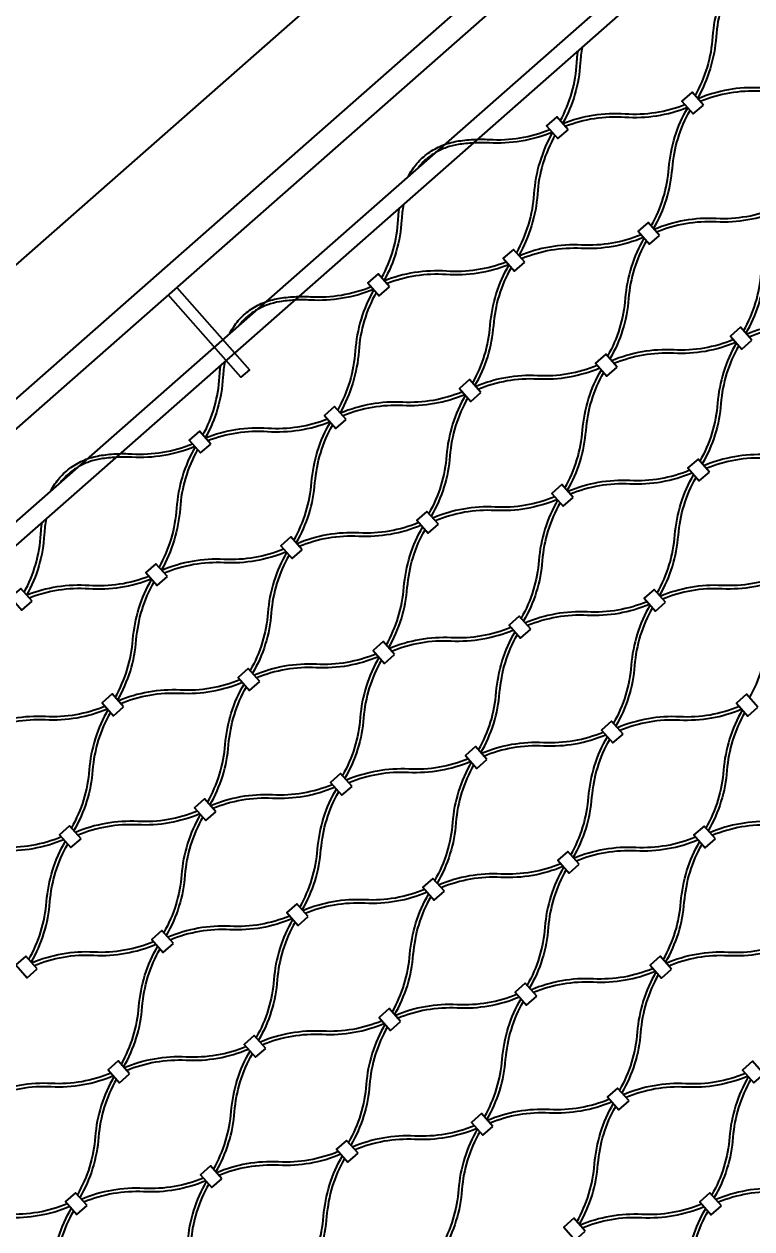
# Model space of a CAD drawing. Header units: millimetres. Extents: x 832728086 to 834530684, y 817551485 to 818349469.
# Drawn here: x 834422159 to 834422483, y 817820608 to 817821145 of the extents above; entities that cross this region are included whole.
import ezdxf

# ---------------------------------------------------------------- set-up
doc = ezdxf.new("R2010")
doc.units = ezdxf.units.MM
doc.header["$LTSCALE"] = 100
doc.layers.add('056-Railing-l', color=6, linetype='Continuous', lineweight=25)
doc.layers.add('DLN0401_', color=7, linetype='Continuous')
doc.layers.add('mesh- l', color=8, linetype='Continuous')
doc.styles.get("Standard").update_dxf_attribs({"font": 'swiss.ttf'})

msp = doc.modelspace()

# ---------------------------------------------------------------- linework, layer by layer
at = {"layer": '056-Railing-l', "elevation": 0.0052}
msp.add_lwpolyline([(834422474.0604, 817821244.6353), (834421479.4046, 817820369.2637, -0.41421356), (834421472.3479, 817820369.7138), (834421442.7229, 817820403.3757, -0.41421356), (834421443.173, 817820410.4324), (834422437.8288, 817821285.804)], format="xyb", dxfattribs=at)
msp.add_lwpolyline([(834422471.2072, 817821255.4454), (834421469.0446, 817820373.4672)], dxfattribs=at)
at = {"layer": '056-Railing-l'}
for points in [[(834421498.0529, 817820344.2848), (834422496.4648, 817821222.962)], [(834421503.3382, 817820338.2793), (834422501.7501, 817821216.9565)], [(834422227.3197, 817821027.3898), (834422259.678, 817820990.6221), (834422255.9246, 817820987.3188), (834422223.5663, 817821024.0865)]]:
    msp.add_lwpolyline(points, dxfattribs=at)
at = {"layer": 'mesh- l'}
for points in [[(834422474.2748, 817821166.4392, 0.05606721), (834422468.5943, 817821153.2208, 0.05608013), (834422465.9928, 817821139.0706, -0.05502564), (834422463.5292, 817821125.5106, -0.05501314), (834422458.1677, 817821112.8143)], [(834422475.3474, 817821165.2205, 0.05501314), (834422469.9859, 817821152.5241, 0.05502564), (834422467.5223, 817821138.9642, -0.05608013), (834422464.9208, 817821124.814, -0.05606721), (834422459.2403, 817821111.5955)], [(834422398.1321, 817821101.5907, 0.05599537), (834422403.2815, 817821114.1422, 0.05505305), (834422405.5431, 817821127.522, -0.01031828), (834422405.7478, 817821130.1376, -0.01035536), (834422406.0604, 817821132.7425)], [(834422407.8435, 817821134.3118, 0.01408953), (834422407.3522, 817821130.8679, 0.01402125), (834422407.0551, 817821127.4019, -0.05610981), (834422404.6649, 817821113.4404, -0.05708383), (834422399.2063, 817821100.3733)], [(834422513.7101, 817821120.8443, -0.05541212), (834422500.6788, 817821117.0856, -0.05509445), (834422487.1397, 817821116.272, 0.0561917), (834422473.0082, 817821115.3917, 0.05650781), (834422459.4309, 817821111.3789)], [(834422514.777, 817821119.6321, -0.05643381), (834422501.2127, 817821115.6315, -0.05608633), (834422487.0968, 817821114.7552, 0.05520174), (834422473.542, 817821113.9377, 0.05548959), (834422460.4975, 817821110.167)], [(834422399.2063, 817821100.3733, -0.05708602), (834422412.8559, 817821104.1449, -0.05611313), (834422427.0068, 817821104.76, 0.0550563), (834422440.5644, 817821105.3206, 0.05599755), (834422453.6636, 817821108.8503)], [(834422400.2789, 817821099.1545, -0.05599755), (834422413.378, 817821102.6842, -0.0550563), (834422426.9357, 817821103.2448, 0.05611313), (834422441.0866, 817821103.8599, 0.05708602), (834422454.7362, 817821107.6316)], [(834422438.6416, 817821054.7783, 0.05541212), (834422444.0255, 817821067.2265, 0.05509445), (834422446.5528, 817821080.5524, -0.0561917), (834422449.2214, 817821094.4576, -0.05650781), (834422454.9268, 817821107.415)], [(834422439.7084, 817821053.5661, 0.05643381), (834422445.4, 817821066.5121, 0.05608633), (834422448.0627, 817821080.4023, -0.05520174), (834422450.5958, 817821093.7433, -0.05548959), (834422455.9934, 817821106.203)], [(834422330.5353, 817821076.9316, -0.05860139), (834422334.3423, 817821082.5795, -0.05917135), (834422339.3604, 817821087.1838, -0.02930836), (834422342.2568, 817821089.0224, -0.02849228), (834422345.3462, 817821090.5149, -0.02885387), (834422348.6911, 817821091.6808, -0.02749601), (834422352.1464, 817821092.4633, -0.0280161), (834422359.306, 817821093.2665, -0.02801983), (834422366.5106, 817821093.2642, 0.05502888), (834422380.2724, 817821094.0025, 0.05501523), (834422393.5419, 817821097.7245)], [(834422394.6161, 817821096.507, -0.05606931), (834422380.7884, 817821092.5342, -0.05608344), (834422366.4238, 817821091.7333, 0.02749376), (834422359.5228, 817821091.7428, 0.02749016), (834422352.6624, 817821090.9951, 0.04356081), (834422347.4676, 817821089.6653, 0.04700524), (834422342.6001, 817821087.4235, 0.04659424), (834422338.3783, 817821084.4181, 0.04734182), (834422334.7922, 817821080.678)], [(834422394.7021, 817821096.4093, 0.05606721), (834422389.0216, 817821083.1909, 0.05608013), (834422386.4201, 817821069.0407, -0.05502564), (834422383.9565, 817821055.4807, -0.05501314), (834422378.595, 817821042.7844)], [(834422395.7748, 817821095.1905, 0.05501314), (834422390.4132, 817821082.4942, 0.05502564), (834422387.9497, 817821068.9342, -0.05608013), (834422385.3482, 817821054.7841, -0.05606721), (834422379.6676, 817821041.5656)], [(834422318.5594, 817821031.5608, 0.05599537), (834422323.7088, 817821044.1123, 0.05505305), (834422325.9704, 817821057.4921, -0.01031828), (834422326.1751, 817821060.1077, -0.01035536), (834422326.4877, 817821062.7126)], [(834422328.2709, 817821064.2818, 0.01408953), (834422327.7795, 817821060.838, 0.01402125), (834422327.4825, 817821057.372, -0.05610981), (834422325.0922, 817821043.4105, -0.05708383), (834422319.6336, 817821030.3434)], [(834422439.9392, 817821053.3039, -0.05643381), (834422453.5035, 817821057.3045, -0.05608633), (834422467.6193, 817821058.1808, 0.05520174), (834422481.1741, 817821058.9982, 0.05548959), (834422494.2187, 817821062.7689)], [(834422441.006, 817821052.0917, -0.05541212), (834422454.0373, 817821055.8503, -0.05509445), (834422467.5764, 817821056.6639, 0.0561917), (834422481.7079, 817821057.5442, 0.05650781), (834422495.2852, 817821061.557)], [(834422479.7621, 817821008.0544, 0.05541212), (834422485.146, 817821020.5026, 0.05509445), (834422487.6733, 817821033.8285, -0.0561917), (834422490.3419, 817821047.7337, -0.05650781), (834422496.0473, 817821060.6911)], [(834422480.8289, 817821006.8422, 0.05643381), (834422486.5205, 817821019.7883, 0.05608633), (834422489.1833, 817821033.6784, -0.05520174), (834422491.7164, 817821047.0195, -0.05548959), (834422497.1139, 817821059.4792)], [(834422434.1374, 817821050.8144, -0.05541212), (834422421.1061, 817821047.0557, -0.05509445), (834422407.567, 817821046.2421, 0.0561917), (834422393.4355, 817821045.3618, 0.05650781), (834422379.8582, 817821041.349)], [(834422435.2043, 817821049.6021, -0.05643381), (834422421.64, 817821045.6016, -0.05608633), (834422407.5241, 817821044.7253, 0.05520174), (834422393.9693, 817821043.9078, 0.05548959), (834422380.9248, 817821040.1371)], [(834422435.4351, 817821049.3399, 0.05643381), (834422429.7435, 817821036.3939, 0.05608633), (834422427.0807, 817821022.5038, -0.05520174), (834422424.5476, 817821009.1627, -0.05548959), (834422419.1501, 817820996.703)], [(834422436.5019, 817821048.1277, 0.05541212), (834422431.118, 817821035.6796, 0.05509445), (834422428.5907, 817821022.3536, -0.0561917), (834422425.9221, 817821008.4485, -0.05650781), (834422420.2167, 817820995.491)], [(834422319.6336, 817821030.3434, -0.05708602), (834422333.2832, 817821034.115, -0.05611313), (834422347.4341, 817821034.7301, 0.0550563), (834422360.9917, 817821035.2907, 0.05599755), (834422374.0909, 817821038.8204)], [(834422320.7062, 817821029.1246, -0.05599755), (834422333.8054, 817821032.6543, -0.0550563), (834422347.363, 817821033.2149, 0.05611313), (834422361.5139, 817821033.83, 0.05708602), (834422375.1635, 817821037.6016)], [(834422359.0689, 817820984.7484, 0.05541212), (834422364.4528, 817820997.1965, 0.05509445), (834422366.9801, 817821010.5225, -0.0561917), (834422369.6487, 817821024.4277, -0.05650781), (834422375.3541, 817821037.3851)], [(834422360.1357, 817820983.5362, 0.05643381), (834422365.8273, 817820996.4822, 0.05608633), (834422368.4901, 817821010.3723, -0.05520174), (834422371.0232, 817821023.7134, -0.05548959), (834422376.4207, 817821036.1731)], [(834422250.9626, 817821006.9017, -0.05860139), (834422254.7696, 817821012.5496, -0.05917135), (834422259.7877, 817821017.1539, -0.02930836), (834422262.6841, 817821018.9925, -0.02849228), (834422265.7735, 817821020.485, -0.02885387), (834422269.1184, 817821021.6509, -0.02749601), (834422272.5737, 817821022.4334, -0.0280161), (834422279.7333, 817821023.2366, -0.02801983), (834422286.9379, 817821023.2343, 0.05502888), (834422300.6997, 817821023.9726, 0.05501523), (834422313.9693, 817821027.6945)], [(834422315.0434, 817821026.4771, -0.05606931), (834422301.2158, 817821022.5043, -0.05608344), (834422286.8511, 817821021.7034, 0.02749376), (834422279.9501, 817821021.7129, 0.02749016), (834422273.0897, 817821020.9652, 0.04356081), (834422267.8949, 817821019.6354, 0.04700524), (834422263.0274, 817821017.3936, 0.04659424), (834422258.8056, 817821014.3881, 0.04734182), (834422255.2195, 817821010.6481)], [(834422315.1295, 817821026.3794, 0.05606721), (834422309.4489, 817821013.1609, 0.05608013), (834422306.8474, 817820999.0108, -0.05502564), (834422304.3839, 817820985.4508, -0.05501314), (834422299.0223, 817820972.7545)], [(834422316.2021, 817821025.1606, 0.05501314), (834422310.8405, 817821012.4643, 0.05502564), (834422308.377, 817820998.9043, -0.05608013), (834422305.7755, 817820984.7542, -0.05606721), (834422300.0949, 817820971.5357)], [(834422481.0597, 817821006.58, -0.05643381), (834422494.624, 817821010.5806, -0.05608633), (834422508.7399, 817821011.4569, 0.05520174), (834422522.2947, 817821012.2744, 0.05548959), (834422535.3392, 817821016.045)], [(834422482.1265, 817821005.3678, -0.05541212), (834422495.1579, 817821009.1264, -0.05509445), (834422508.6969, 817821009.94, 0.0561917), (834422522.8285, 817821010.8203, 0.05650781), (834422536.4058, 817821014.8331)], [(834422475.258, 817821004.0905, -0.05541212), (834422462.2266, 817821000.3318, -0.05509445), (834422448.6876, 817820999.5182, 0.0561917), (834422434.5561, 817820998.6379, 0.05650781), (834422420.9787, 817820994.6251)], [(834422476.3248, 817821002.8783, -0.05643381), (834422462.7605, 817820998.8777, -0.05608633), (834422448.6447, 817820998.0014, 0.05520174), (834422435.0899, 817820997.1839, 0.05548959), (834422422.0453, 817820993.4132)], [(834422476.5556, 817821002.616, 0.05643381), (834422470.864, 817820989.67, 0.05608633), (834422468.2012, 817820975.7799, -0.05520174), (834422465.6681, 817820962.4388, -0.05548959), (834422460.2706, 817820949.9791)], [(834422477.6224, 817821001.4038, 0.05541212), (834422472.2385, 817820988.9557, 0.05509445), (834422469.7112, 817820975.6297, -0.0561917), (834422467.0426, 817820961.7246, -0.05650781), (834422461.3372, 817820948.7671)], [(834422238.9868, 817820961.5309, 0.05599537), (834422244.1361, 817820974.0824, 0.05505305), (834422246.3978, 817820987.4621, -0.01031828), (834422246.6024, 817820990.0777, -0.01035536), (834422246.9151, 817820992.6826)], [(834422248.6982, 817820994.2519, 0.01408953), (834422248.2068, 817820990.8081, 0.01402125), (834422247.9098, 817820987.3421, -0.05610981), (834422245.5196, 817820973.3806, -0.05708383), (834422240.0609, 817820960.3134)], [(834422360.3665, 817820983.274, -0.05643381), (834422373.9308, 817820987.2745, -0.05608633), (834422388.0467, 817820988.1508, 0.05520174), (834422401.6015, 817820988.9683, 0.05548959), (834422414.646, 817820992.739)], [(834422361.4333, 817820982.0617, -0.05541212), (834422374.4647, 817820985.8204, -0.05509445), (834422388.0037, 817820986.634, 0.0561917), (834422402.1353, 817820987.5143, 0.05650781), (834422415.7126, 817820991.5271)], [(834422400.1894, 817820938.0245, 0.05541212), (834422405.5733, 817820950.4727, 0.05509445), (834422408.1006, 817820963.7986, -0.0561917), (834422410.7692, 817820977.7038, -0.05650781), (834422416.4746, 817820990.6612)], [(834422401.2562, 817820936.8123, 0.05643381), (834422406.9479, 817820949.7583, 0.05608633), (834422409.6106, 817820963.6485, -0.05520174), (834422412.1437, 817820976.9895, -0.05548959), (834422417.5412, 817820989.4492)], [(834422354.5648, 817820980.7844, -0.05541212), (834422341.5334, 817820977.0258, -0.05509445), (834422327.9944, 817820976.2122, 0.0561917), (834422313.8629, 817820975.3319, 0.05650781), (834422300.2855, 817820971.3191)], [(834422355.6316, 817820979.5722, -0.05643381), (834422342.0673, 817820975.5716, -0.05608633), (834422327.9515, 817820974.6953, 0.05520174), (834422314.3967, 817820973.8779, 0.05548959), (834422301.3521, 817820970.1072)], [(834422355.8624, 817820979.31, 0.05643381), (834422350.1708, 817820966.364, 0.05608633), (834422347.508, 817820952.4738, -0.05520174), (834422344.975, 817820939.1328, -0.05548959), (834422339.5774, 817820926.6731)], [(834422356.9292, 817820978.0978, 0.05541212), (834422351.5453, 817820965.6496, 0.05509445), (834422349.018, 817820952.3237, -0.0561917), (834422346.3494, 817820938.4185, -0.05650781), (834422340.644, 817820925.4611)], [(834422240.0609, 817820960.3134, -0.05708602), (834422253.7105, 817820964.0851, -0.05611313), (834422267.8614, 817820964.7002, 0.0550563), (834422281.419, 817820965.2608, 0.05599755), (834422294.5182, 817820968.7905)], [(834422241.1335, 817820959.0947, -0.05599755), (834422254.2327, 817820962.6244, -0.0550563), (834422267.7903, 817820963.185, 0.05611313), (834422281.9412, 817820963.8001, 0.05708602), (834422295.5908, 817820967.5717)], [(834422279.4962, 817820914.7185, 0.05541212), (834422284.8801, 817820927.1666, 0.05509445), (834422287.4074, 817820940.4926, -0.0561917), (834422290.076, 817820954.3977, -0.05650781), (834422295.7814, 817820967.3552)], [(834422280.5631, 817820913.5063, 0.05643381), (834422286.2547, 817820926.4523, 0.05608633), (834422288.9174, 817820940.3424, -0.05520174), (834422291.4505, 817820953.6835, -0.05548959), (834422296.848, 817820966.1432)], [(834422171.3899, 817820936.8718, -0.05860139), (834422175.197, 817820942.5197, -0.05917135), (834422180.215, 817820947.124, -0.02930836), (834422183.1114, 817820948.9626, -0.02849228), (834422186.2008, 817820950.4551, -0.02885387), (834422189.5457, 817820951.621, -0.02749601), (834422193.001, 817820952.4035, -0.0280161), (834422200.1607, 817820953.2067, -0.02801983), (834422207.3652, 817820953.2043, 0.05502888), (834422221.127, 817820953.9426, 0.05501523), (834422234.3966, 817820957.6646)], [(834422235.4707, 817820956.4472, -0.05606931), (834422221.6431, 817820952.4744, -0.05608344), (834422207.2784, 817820951.6735, 0.02749376), (834422200.3774, 817820951.683, 0.02749016), (834422193.517, 817820950.9352, 0.04356081), (834422188.3222, 817820949.6055, 0.04700524), (834422183.4547, 817820947.3637, 0.04659424), (834422179.233, 817820944.3582, 0.04734182), (834422175.6468, 817820940.6182)], [(834422235.5568, 817820956.3495, 0.05606721), (834422229.8763, 817820943.131, 0.05608013), (834422227.2747, 817820928.9809, -0.05502564), (834422224.8112, 817820915.4209, -0.05501314), (834422219.4496, 817820902.7246)], [(834422236.6294, 817820955.1307, 0.05501314), (834422231.2679, 817820942.4344, 0.05502564), (834422228.8043, 817820928.8744, -0.05608013), (834422226.2028, 817820914.7242, -0.05606721), (834422220.5223, 817820901.5058)], [(834422516.3785, 817820957.3666, -0.05541212), (834422503.3472, 817820953.6079, -0.05509445), (834422489.8081, 817820952.7943, 0.0561917), (834422475.6766, 817820951.914, 0.05650781), (834422462.0993, 817820947.9012)], [(834422517.4453, 817820956.1544, -0.05643381), (834422503.881, 817820952.1538, -0.05608633), (834422489.7652, 817820951.2775, 0.05520174), (834422476.2104, 817820950.46, 0.05548959), (834422463.1659, 817820946.6893)], [(834422401.487, 817820936.5501, -0.05643381), (834422415.0513, 817820940.5507, -0.05608633), (834422429.1672, 817820941.427, 0.05520174), (834422442.722, 817820942.2444, 0.05548959), (834422455.7665, 817820946.0151)], [(834422402.5539, 817820935.3379, -0.05541212), (834422415.5852, 817820939.0965, -0.05509445), (834422429.1243, 817820939.9101, 0.0561917), (834422443.2558, 817820940.7904, 0.05650781), (834422456.8331, 817820944.8032)], [(834422441.3099, 817820891.3006, 0.05541212), (834422446.6938, 817820903.7488, 0.05509445), (834422449.2211, 817820917.0747, -0.0561917), (834422451.8898, 817820930.9799, -0.05650781), (834422457.5951, 817820943.9373)], [(834422442.3768, 817820890.0884, 0.05643381), (834422448.0684, 817820903.0345, 0.05608633), (834422450.7311, 817820916.9246, -0.05520174), (834422453.2642, 817820930.2657, -0.05548959), (834422458.6617, 817820942.7254)], [(834422395.6853, 817820934.0606, -0.05541212), (834422382.654, 817820930.3019, -0.05509445), (834422369.1149, 817820929.4883, 0.0561917), (834422354.9834, 817820928.608, 0.05650781), (834422341.4061, 817820924.5952)], [(834422396.7521, 817820932.8483, -0.05643381), (834422383.1879, 817820928.8478, -0.05608633), (834422369.072, 817820927.9715, 0.05520174), (834422355.5172, 817820927.154, 0.05548959), (834422342.4727, 817820923.3833)], [(834422396.9829, 817820932.5861, 0.05643381), (834422391.2913, 817820919.6401, 0.05608633), (834422388.6286, 817820905.7499, -0.05520174), (834422386.0955, 817820892.4089, -0.05548959), (834422380.6979, 817820879.9492)], [(834422398.0498, 817820931.3739, 0.05541212), (834422392.6658, 817820918.9258, 0.05509445), (834422390.1386, 817820905.5998, -0.0561917), (834422387.4699, 817820891.6946, -0.05650781), (834422381.7645, 817820878.7372)], [(834422159.4141, 817820891.501, 0.05599537), (834422164.5635, 817820904.0525, 0.05505305), (834422166.8251, 817820917.4322, -0.01031828), (834422167.0298, 817820920.0478, -0.01035536), (834422167.3424, 817820922.6527)], [(834422169.1255, 817820924.222, 0.01408953), (834422168.6342, 817820920.7782, 0.01402125), (834422168.3371, 817820917.3121, -0.05610981), (834422165.9469, 817820903.3507, -0.05708383), (834422160.4882, 817820890.2835)], [(834422280.7938, 817820913.244, -0.05643381), (834422294.3581, 817820917.2446, -0.05608633), (834422308.474, 817820918.1209, 0.05520174), (834422322.0288, 817820918.9384, 0.05548959), (834422335.0733, 817820922.7091)], [(834422281.8607, 817820912.0318, -0.05541212), (834422294.892, 817820915.7905, -0.05509445), (834422308.4311, 817820916.6041, 0.0561917), (834422322.5626, 817820917.4844, 0.05650781), (834422336.1399, 817820921.4972)], [(834422320.6167, 817820867.9946, 0.05541212), (834422326.0006, 817820880.4427, 0.05509445), (834422328.5279, 817820893.7687, -0.0561917), (834422331.1966, 817820907.6738, -0.05650781), (834422336.902, 817820920.6313)], [(834422321.6836, 817820866.7824, 0.05643381), (834422327.3752, 817820879.7284, 0.05608633), (834422330.0379, 817820893.6185, -0.05520174), (834422332.571, 817820906.9596, -0.05548959), (834422337.9685, 817820919.4193)], [(834422274.9921, 817820910.7545, -0.05541212), (834422261.9608, 817820906.9959, -0.05509445), (834422248.4217, 817820906.1822, 0.0561917), (834422234.2902, 817820905.302, 0.05650781), (834422220.7129, 817820901.2892)], [(834422276.0589, 817820909.5423, -0.05643381), (834422262.4947, 817820905.5417, -0.05608633), (834422248.3788, 817820904.6654, 0.05520174), (834422234.824, 817820903.8479, 0.05548959), (834422221.7795, 817820900.0773)], [(834422276.2897, 817820909.2801, 0.05643381), (834422270.5981, 817820896.334, 0.05608633), (834422267.9354, 817820882.4439, -0.05520174), (834422265.4023, 817820869.1028, -0.05548959), (834422260.0047, 817820856.6431)], [(834422277.3566, 817820908.0679, 0.05541212), (834422271.9726, 817820895.6197, 0.05509445), (834422269.4454, 817820882.2938, -0.0561917), (834422266.7767, 817820868.3886, -0.05650781), (834422261.0713, 817820855.4312)], [(834422160.4882, 817820890.2835, -0.05708602), (834422174.1378, 817820894.0552, -0.05611313), (834422188.2887, 817820894.6702, 0.0550563), (834422201.8464, 817820895.2309, 0.05599755), (834422214.9455, 817820898.7606)], [(834422161.5609, 817820889.0647, -0.05599755), (834422174.66, 817820892.5945, -0.0550563), (834422188.2177, 817820893.1551, 0.05611313), (834422202.3685, 817820893.7701, 0.05708602), (834422216.0181, 817820897.5418)], [(834422199.9235, 817820844.6886, 0.05541212), (834422205.3075, 817820857.1367, 0.05509445), (834422207.8347, 817820870.4627, -0.0561917), (834422210.5034, 817820884.3678, -0.05650781), (834422216.2088, 817820897.3252)], [(834422200.9904, 817820843.4763, 0.05643381), (834422206.682, 817820856.4224, 0.05608633), (834422209.3447, 817820870.3125, -0.05520174), (834422211.8778, 817820883.6536, -0.05548959), (834422217.2753, 817820896.1133)], [(834422442.6075, 817820889.8262, -0.05643381), (834422456.1718, 817820893.8268, -0.05608633), (834422470.2877, 817820894.7031, 0.05520174), (834422483.8425, 817820895.5205, 0.05548959), (834422496.887, 817820899.2912)], [(834422443.6744, 817820888.614, -0.05541212), (834422456.7057, 817820892.3726, -0.05509445), (834422470.2448, 817820893.1862, 0.0561917), (834422484.3763, 817820894.0665, 0.05650781), (834422497.9536, 817820898.0793)], [(834422482.4304, 817820844.5767, 0.05541212), (834422487.8144, 817820857.0249, 0.05509445), (834422490.3416, 817820870.3508, -0.0561917), (834422493.0103, 817820884.256, -0.05650781), (834422498.7157, 817820897.2134)], [(834422436.8058, 817820887.3367, -0.05541212), (834422423.7745, 817820883.578, -0.05509445), (834422410.2354, 817820882.7644, 0.0561917), (834422396.1039, 817820881.8841, 0.05650781), (834422382.5266, 817820877.8713)], [(834422437.8727, 817820886.1244, -0.05643381), (834422424.3084, 817820882.1239, -0.05608633), (834422410.1925, 817820881.2476, 0.05520174), (834422396.6377, 817820880.4301, 0.05548959), (834422383.5932, 817820876.6594)], [(834422438.1034, 817820885.8622, 0.05643381), (834422432.4118, 817820872.9162, 0.05608633), (834422429.7491, 817820859.0261, -0.05520174), (834422427.216, 817820845.685, -0.05548959), (834422421.8185, 817820833.2253)], [(834422439.1703, 817820884.65, 0.05541212), (834422433.7864, 817820872.2019, 0.05509445), (834422431.2591, 817820858.8759, -0.0561917), (834422428.5904, 817820844.9708, -0.05650781), (834422422.885, 817820832.0133)], [(834422321.9143, 817820866.5202, -0.05643381), (834422335.4786, 817820870.5207, -0.05608633), (834422349.5945, 817820871.397, 0.05520174), (834422363.1493, 817820872.2145, 0.05548959), (834422376.1938, 817820875.9852)], [(834422322.9812, 817820865.3079, -0.05541212), (834422336.0125, 817820869.0666, -0.05509445), (834422349.5516, 817820869.8802, 0.0561917), (834422363.6831, 817820870.7605, 0.05650781), (834422377.2604, 817820874.7733)], [(834422361.7372, 817820821.2707, 0.05541212), (834422367.1212, 817820833.7189, 0.05509445), (834422369.6484, 817820847.0448, -0.0561917), (834422372.3171, 817820860.95, -0.05650781), (834422378.0225, 817820873.9074)], [(834422362.8041, 817820820.0585, 0.05643381), (834422368.4957, 817820833.0045, 0.05608633), (834422371.1584, 817820846.8947, -0.05520174), (834422373.6915, 817820860.2357, -0.05548959), (834422379.0891, 817820872.6954)], [(834422316.1126, 817820864.0306, -0.05541212), (834422303.0813, 817820860.272, -0.05509445), (834422289.5422, 817820859.4584, 0.0561917), (834422275.4107, 817820858.5781, 0.05650781), (834422261.8334, 817820854.5653)], [(834422317.1795, 817820862.8184, -0.05643381), (834422303.6152, 817820858.8178, -0.05608633), (834422289.4993, 817820857.9415, 0.05520174), (834422275.9445, 817820857.1241, 0.05548959), (834422262.9, 817820853.3534)], [(834422317.4102, 817820862.5562, 0.05643381), (834422311.7186, 817820849.6102, 0.05608633), (834422309.0559, 817820835.72, -0.05520174), (834422306.5228, 817820822.379, -0.05548959), (834422301.1253, 817820809.9193)], [(834422318.4771, 817820861.344, 0.05541212), (834422313.0932, 817820848.8958, 0.05509445), (834422310.5659, 817820835.5699, -0.0561917), (834422307.8972, 817820821.6647, -0.05650781), (834422302.1919, 817820808.7073)], [(834422201.2211, 817820843.2141, -0.05643381), (834422214.7854, 817820847.2147, -0.05608633), (834422228.9013, 817820848.091, 0.05520174), (834422242.4561, 817820848.9085, 0.05548959), (834422255.5006, 817820852.6792)], [(834422202.288, 817820842.0019, -0.05541212), (834422215.3193, 817820845.7606, -0.05509445), (834422228.8584, 817820846.5742, 0.0561917), (834422242.9899, 817820847.4544, 0.05650781), (834422256.5672, 817820851.4672)], [(834422241.044, 817820797.9647, 0.05541212), (834422246.428, 817820810.4128, 0.05509445), (834422248.9552, 817820823.7388, -0.0561917), (834422251.6239, 817820837.6439, -0.05650781), (834422257.3293, 817820850.6013)], [(834422242.1109, 817820796.7525, 0.05643381), (834422247.8025, 817820809.6985, 0.05608633), (834422250.4652, 817820823.5886, -0.05520174), (834422252.9983, 817820836.9297, -0.05548959), (834422258.3959, 817820849.3894)], [(834422195.4194, 817820840.7246, -0.05541212), (834422182.3881, 817820836.966, -0.05509445), (834422168.849, 817820836.1523, 0.0561917), (834422154.7175, 817820835.2721, 0.05650781), (834422141.1402, 817820831.2593)], [(834422196.4863, 817820839.5124, -0.05643381), (834422182.922, 817820835.5118, -0.05608633), (834422168.8061, 817820834.6355, 0.05520174), (834422155.2513, 817820833.818, 0.05548959), (834422142.2068, 817820830.0473)], [(834422196.717, 817820839.2502, 0.05643381), (834422191.0254, 817820826.3041, 0.05608633), (834422188.3627, 817820812.414, -0.05520174), (834422185.8296, 817820799.0729, -0.05548959), (834422180.4321, 817820786.6132)], [(834422197.7839, 817820838.0379, 0.05541212), (834422192.4, 817820825.5898, 0.05509445), (834422189.8727, 817820812.2638, -0.0561917), (834422187.204, 817820798.3587, -0.05650781), (834422181.4987, 817820785.4013)], [(834422477.9263, 817820840.6128, -0.05541212), (834422464.895, 817820836.8541, -0.05509445), (834422451.3559, 817820836.0405, 0.0561917), (834422437.2244, 817820835.1602, 0.05650781), (834422423.6471, 817820831.1474)], [(834422478.9932, 817820839.4006, -0.05643381), (834422465.4289, 817820835.4, -0.05608633), (834422451.313, 817820834.5237, 0.05520174), (834422437.7582, 817820833.7062, 0.05548959), (834422424.7137, 817820829.9355)], [(834422479.2239, 817820839.1383, 0.05643381), (834422473.5323, 817820826.1923, 0.05608633), (834422470.8696, 817820812.3022, -0.05520174), (834422468.3365, 817820798.9611, -0.05548959), (834422462.939, 817820786.5014)], [(834422480.2908, 817820837.9261, 0.05541212), (834422474.9069, 817820825.478, 0.05509445), (834422472.3796, 817820812.152, -0.0561917), (834422469.711, 817820798.2469, -0.05650781), (834422464.0056, 817820785.2895)], [(834422363.0349, 817820819.7963, -0.05643381), (834422376.5991, 817820823.7968, -0.05608633), (834422390.715, 817820824.6732, 0.05520174), (834422404.2698, 817820825.4906, 0.05548959), (834422417.3143, 817820829.2613)], [(834422364.1017, 817820818.584, -0.05541212), (834422377.133, 817820822.3427, -0.05509445), (834422390.6721, 817820823.1563, 0.0561917), (834422404.8036, 817820824.0366, 0.05650781), (834422418.3809, 817820828.0494)], [(834422402.8578, 817820774.5468, 0.05541212), (834422408.2417, 817820786.995, 0.05509445), (834422410.769, 817820800.3209, -0.0561917), (834422413.4376, 817820814.2261, -0.05650781), (834422419.143, 817820827.1835)], [(834422403.9246, 817820773.3346, 0.05643381), (834422409.6162, 817820786.2806, 0.05608633), (834422412.279, 817820800.1708, -0.05520174), (834422414.812, 817820813.5119, -0.05548959), (834422420.2096, 817820825.9715)], [(834422357.2331, 817820817.3068, -0.05541212), (834422344.2018, 817820813.5481, -0.05509445), (834422330.6627, 817820812.7345, 0.0561917), (834422316.5312, 817820811.8542, 0.05650781), (834422302.9539, 817820807.8414)], [(834422358.3, 817820816.0945, -0.05643381), (834422344.7357, 817820812.094, -0.05608633), (834422330.6198, 817820811.2176, 0.05520174), (834422317.065, 817820810.4002, 0.05548959), (834422304.0205, 817820806.6295)], [(834422358.5308, 817820815.8323, 0.05643381), (834422352.8391, 817820802.8863, 0.05608633), (834422350.1764, 817820788.9961, -0.05520174), (834422347.6433, 817820775.6551, -0.05548959), (834422342.2458, 817820763.1954)], [(834422359.5976, 817820814.6201, 0.05541212), (834422354.2137, 817820802.172, 0.05509445), (834422351.6864, 817820788.846, -0.0561917), (834422349.0178, 817820774.9408, -0.05650781), (834422343.3124, 817820761.9834)], [(834422242.3417, 817820796.4902, -0.05643381), (834422255.906, 817820800.4908, -0.05608633), (834422270.0218, 817820801.3671, 0.05520174), (834422283.5766, 817820802.1846, 0.05548959), (834422296.6211, 817820805.9553)], [(834422243.4085, 817820795.278, -0.05541212), (834422256.4398, 817820799.0367, -0.05509445), (834422269.9789, 817820799.8503, 0.0561917), (834422284.1104, 817820800.7306, 0.05650781), (834422297.6877, 817820804.7434)], [(834422282.1646, 817820751.2408, 0.05541212), (834422287.5485, 817820763.6889, 0.05509445), (834422290.0758, 817820777.0149, -0.0561917), (834422292.7444, 817820790.92, -0.05650781), (834422298.4498, 817820803.8775)], [(834422283.2314, 817820750.0286, 0.05643381), (834422288.923, 817820762.9746, 0.05608633), (834422291.5858, 817820776.8647, -0.05520174), (834422294.1189, 817820790.2058, -0.05548959), (834422299.5164, 817820802.6655)], [(834422236.5399, 817820794.0007, -0.05541212), (834422223.5086, 817820790.2421, -0.05509445), (834422209.9695, 817820789.4284, 0.0561917), (834422195.838, 817820788.5482, 0.05650781), (834422182.2607, 817820784.5354)], [(834422237.6068, 817820792.7885, -0.05643381), (834422224.0425, 817820788.7879, -0.05608633), (834422209.9266, 817820787.9116, 0.05520174), (834422196.3718, 817820787.0941, 0.05548959), (834422183.3273, 817820783.3235)], [(834422519.0468, 817820793.8889, -0.05541212), (834422506.0155, 817820790.1302, -0.05509445), (834422492.4765, 817820789.3166, 0.0561917), (834422478.3449, 817820788.4364, 0.05650781), (834422464.7676, 817820784.4236)], [(834422237.8376, 817820792.5263, 0.05643381), (834422232.146, 817820779.5802, 0.05608633), (834422229.4832, 817820765.6901, -0.05520174), (834422226.9501, 817820752.349, -0.05548959), (834422221.5526, 817820739.8893)], [(834422238.9044, 817820791.3141, 0.05541212), (834422233.5205, 817820778.8659, 0.05509445), (834422230.9932, 817820765.54, -0.0561917), (834422228.3246, 817820751.6348, -0.05650781), (834422222.6192, 817820738.6774)], [(834422520.1137, 817820792.6767, -0.05643381), (834422506.5494, 817820788.6761, -0.05608633), (834422492.4335, 817820787.7998, 0.05520174), (834422478.8787, 817820786.9823, 0.05548959), (834422465.8342, 817820783.2116)], [(834422121.6485, 817820773.1842, -0.05643381), (834422135.2128, 817820777.1848, -0.05608633), (834422149.3286, 817820778.0611, 0.05520174), (834422162.8834, 817820778.8786, 0.05548959), (834422175.9279, 817820782.6493)], [(834422404.1554, 817820773.0724, -0.05643381), (834422417.7197, 817820777.073, -0.05608633), (834422431.8355, 817820777.9493, 0.05520174), (834422445.3903, 817820778.7667, 0.05548959), (834422458.4349, 817820782.5374)], [(834422122.7153, 817820771.972, -0.05541212), (834422135.7466, 817820775.7306, -0.05509445), (834422149.2857, 817820776.5443, 0.0561917), (834422163.4172, 817820777.4245, 0.05650781), (834422176.9945, 817820781.4373)], [(834422161.4714, 817820727.9348, 0.05541212), (834422166.8553, 817820740.3829, 0.05509445), (834422169.3826, 817820753.7089, -0.0561917), (834422172.0512, 817820767.614, -0.05650781), (834422177.7566, 817820780.5714)], [(834422162.5382, 817820726.7225, 0.05643381), (834422168.2298, 817820739.6686, 0.05608633), (834422170.8926, 817820753.5587, -0.05520174), (834422173.4257, 817820766.8998, -0.05548959), (834422178.8232, 817820779.3595)], [(834422405.2222, 817820771.8602, -0.05541212), (834422418.2536, 817820775.6188, -0.05509445), (834422431.7926, 817820776.4324, 0.0561917), (834422445.9241, 817820777.3127, 0.05650781), (834422459.5015, 817820781.3255)], [(834422443.9783, 817820727.8229, 0.05541212), (834422449.3622, 817820740.2711, 0.05509445), (834422451.8895, 817820753.597, -0.0561917), (834422454.5581, 817820767.5022, -0.05650781), (834422460.2635, 817820780.4596)], [(834422445.0451, 817820726.6107, 0.05643381), (834422450.7367, 817820739.5568, 0.05608633), (834422453.3995, 817820753.4469, -0.05520174), (834422455.9326, 817820766.788, -0.05548959), (834422461.3301, 817820779.2477)], [(834422398.3537, 817820770.5829, -0.05541212), (834422385.3223, 817820766.8242, -0.05509445), (834422371.7833, 817820766.0106, 0.0561917), (834422357.6517, 817820765.1303, 0.05650781), (834422344.0744, 817820761.1175)], [(834422399.4205, 817820769.3706, -0.05643381), (834422385.8562, 817820765.3701, -0.05608633), (834422371.7403, 817820764.4938, 0.05520174), (834422358.1855, 817820763.6763, 0.05548959), (834422345.141, 817820759.9056)], [(834422399.6513, 817820769.1084, 0.05643381), (834422393.9597, 817820756.1624, 0.05608633), (834422391.2969, 817820742.2723, -0.05520174), (834422388.7638, 817820728.9312, -0.05548959), (834422383.3663, 817820716.4715)], [(834422400.7181, 817820767.8962, 0.05541212), (834422395.3342, 817820755.4481, 0.05509445), (834422392.8069, 817820742.1221, -0.0561917), (834422390.1383, 817820728.217, -0.05650781), (834422384.4329, 817820715.2595)], [(834422283.4622, 817820749.7664, -0.05643381), (834422297.0265, 817820753.7669, -0.05608633), (834422311.1423, 817820754.6432, 0.05520174), (834422324.6971, 817820755.4607, 0.05548959), (834422337.7417, 817820759.2314)], [(834422284.529, 817820748.5541, -0.05541212), (834422297.5604, 817820752.3128, -0.05509445), (834422311.0994, 817820753.1264, 0.0561917), (834422325.2309, 817820754.0067, 0.05650781), (834422338.8083, 817820758.0195)], [(834422323.2851, 817820704.5169, 0.05541212), (834422328.669, 817820716.965, 0.05509445), (834422331.1963, 817820730.291, -0.0561917), (834422333.8649, 817820744.1962, -0.05650781), (834422339.5703, 817820757.1536)], [(834422324.3519, 817820703.3047, 0.05643381), (834422330.0435, 817820716.2507, 0.05608633), (834422332.7063, 817820730.1409, -0.05520174), (834422335.2394, 817820743.4819, -0.05548959), (834422340.6369, 817820755.9416)], [(834422277.6605, 817820747.2768, -0.05541212), (834422264.6291, 817820743.5182, -0.05509445), (834422251.0901, 817820742.7046, 0.0561917), (834422236.9585, 817820741.8243, 0.05650781), (834422223.3812, 817820737.8115)], [(834422278.7273, 817820746.0646, -0.05643381), (834422265.163, 817820742.064, -0.05608633), (834422251.0471, 817820741.1877, 0.05520174), (834422237.4923, 817820740.3703, 0.05548959), (834422224.4478, 817820736.5996)], [(834422278.9581, 817820745.8024, 0.05643381), (834422273.2665, 817820732.8564, 0.05608633), (834422270.6037, 817820718.9662, -0.05520174), (834422268.0706, 817820705.6251, -0.05548959), (834422262.6731, 817820693.1655)], [(834422280.0249, 817820744.5902, 0.05541212), (834422274.641, 817820732.142, 0.05509445), (834422272.1137, 817820718.8161, -0.0561917), (834422269.4451, 817820704.9109, -0.05650781), (834422263.7397, 817820691.9535)], [(834422162.769, 817820726.4603, -0.05643381), (834422176.3333, 817820730.4609, -0.05608633), (834422190.4491, 817820731.3372, 0.05520174), (834422204.0039, 817820732.1547, 0.05548959), (834422217.0485, 817820735.9254)], [(834422163.8358, 817820725.2481, -0.05541212), (834422176.8672, 817820729.0068, -0.05509445), (834422190.4062, 817820729.8204, 0.0561917), (834422204.5377, 817820730.7006, 0.05650781), (834422218.1151, 817820734.7134)], [(834422202.5919, 817820681.2109, 0.05541212), (834422207.9758, 817820693.659, 0.05509445), (834422210.5031, 817820706.985, -0.0561917), (834422213.1717, 817820720.8901, -0.05650781), (834422218.8771, 817820733.8475)], [(834422445.2759, 817820726.3485, -0.05643381), (834422458.8402, 817820730.3491, -0.05608633), (834422472.9561, 817820731.2254, 0.05520174), (834422486.5109, 817820732.0429, 0.05548959), (834422499.5554, 817820735.8136)], [(834422446.3428, 817820725.1363, -0.05541212), (834422459.3741, 817820728.8949, -0.05509445), (834422472.9132, 817820729.7086, 0.0561917), (834422487.0447, 817820730.5888, 0.05650781), (834422500.622, 817820734.6016)], [(834422203.6587, 817820679.9987, 0.05643381), (834422209.3503, 817820692.9447, 0.05608633), (834422212.0131, 817820706.8348, -0.05520174), (834422214.5462, 817820720.1759, -0.05548959), (834422219.9437, 817820732.6356)], [(834422439.4742, 817820723.859, -0.05541212), (834422426.4429, 817820720.1003, -0.05509445), (834422412.9038, 817820719.2867, 0.0561917), (834422398.7723, 817820718.4064, 0.05650781), (834422385.1949, 817820714.3936)], [(834422440.541, 817820722.6468, -0.05643381), (834422426.9767, 817820718.6462, -0.05608633), (834422412.8609, 817820717.7699, 0.05520174), (834422399.3061, 817820716.9524, 0.05548959), (834422386.2615, 817820713.1817)], [(834422440.7718, 817820722.3845, 0.05643381), (834422435.0802, 817820709.4385, 0.05608633), (834422432.4175, 817820695.5484, -0.05520174), (834422429.8844, 817820682.2073, -0.05548959), (834422424.4868, 817820669.7476)], [(834422441.8386, 817820721.1723, 0.05541212), (834422436.4547, 817820708.7242, 0.05509445), (834422433.9274, 817820695.3982, -0.0561917), (834422431.2588, 817820681.4931, -0.05650781), (834422425.5534, 817820668.5357)], [(834422324.5827, 817820703.0425, -0.05643381), (834422338.147, 817820707.043, -0.05608633), (834422352.2629, 817820707.9194, 0.05520174), (834422365.8177, 817820708.7368, 0.05548959), (834422378.8622, 817820712.5075)], [(834422325.6496, 817820701.8302, -0.05541212), (834422338.6809, 817820705.5889, -0.05509445), (834422352.22, 817820706.4025, 0.0561917), (834422366.3515, 817820707.2828, 0.05650781), (834422379.9288, 817820711.2956)], [(834422364.4056, 817820657.793, 0.05541212), (834422369.7895, 817820670.2412, 0.05509445), (834422372.3168, 817820683.5671, -0.0561917), (834422374.9855, 817820697.4723, -0.05650781), (834422380.6908, 817820710.4297)], [(834422365.4725, 817820656.5808, 0.05643381), (834422371.1641, 817820669.5268, 0.05608633), (834422373.8268, 817820683.417, -0.05520174), (834422376.3599, 817820696.758, -0.05548959), (834422381.7574, 817820709.2177)], [(834422318.781, 817820700.553, -0.05541212), (834422305.7497, 817820696.7943, -0.05509445), (834422292.2106, 817820695.9807, 0.0561917), (834422278.0791, 817820695.1004, 0.05650781), (834422264.5018, 817820691.0876)], [(834422319.8478, 817820699.3407, -0.05643381), (834422306.2835, 817820695.3402, -0.05608633), (834422292.1677, 817820694.4638, 0.05520174), (834422278.6129, 817820693.6464, 0.05548959), (834422265.5683, 817820689.8757)], [(834422320.0786, 817820699.0785, 0.05643381), (834422314.387, 817820686.1325, 0.05608633), (834422311.7243, 817820672.2423, -0.05520174), (834422309.1912, 817820658.9013, -0.05548959), (834422303.7936, 817820646.4416)], [(834422321.1454, 817820697.8663, 0.05541212), (834422315.7615, 817820685.4181, 0.05509445), (834422313.2342, 817820672.0922, -0.0561917), (834422310.5656, 817820658.187, -0.05650781), (834422304.8602, 817820645.2296)], [(834422203.8895, 817820679.7364, -0.05643381), (834422217.4538, 817820683.737, -0.05608633), (834422231.5697, 817820684.6133, 0.05520174), (834422245.1245, 817820685.4308, 0.05548959), (834422258.169, 817820689.2015)], [(834422204.9564, 817820678.5242, -0.05541212), (834422217.9877, 817820682.2829, -0.05509445), (834422231.5268, 817820683.0965, 0.0561917), (834422245.6583, 817820683.9768, 0.05650781), (834422259.2356, 817820687.9896)], [(834422243.7124, 817820634.487, 0.05541212), (834422249.0963, 817820646.9351, 0.05509445), (834422251.6236, 817820660.2611, -0.0561917), (834422254.2923, 817820674.1662, -0.05650781), (834422259.9976, 817820687.1237)], [(834422244.7793, 817820633.2748, 0.05643381), (834422250.4709, 817820646.2208, 0.05608633), (834422253.1336, 817820660.1109, -0.05520174), (834422255.6667, 817820673.452, -0.05548959), (834422261.0642, 817820685.9117)], [(834422198.0878, 817820677.2469, -0.05541212), (834422185.0565, 817820673.4883, -0.05509445), (834422171.5174, 817820672.6746, 0.0561917), (834422157.3859, 817820671.7944, 0.05650781), (834422143.8086, 817820667.7816)], [(834422199.1546, 817820676.0347, -0.05643381), (834422185.5903, 817820672.0341, -0.05608633), (834422171.4745, 817820671.1578, 0.05520174), (834422157.9197, 817820670.3403, 0.05548959), (834422144.8752, 817820666.5696)], [(834422199.3854, 817820675.7725, 0.05643381), (834422193.6938, 817820662.8264, 0.05608633), (834422191.0311, 817820648.9363, -0.05520174), (834422188.498, 817820635.5952, -0.05548959), (834422183.1004, 817820623.1355)], [(834422480.5947, 817820677.1351, -0.05541212), (834422467.5634, 817820673.3764, -0.05509445), (834422454.0243, 817820672.5628, 0.0561917), (834422439.8928, 817820671.6826, 0.05650781), (834422426.3155, 817820667.6698)], [(834422481.6615, 817820675.9229, -0.05643381), (834422468.0973, 817820671.9223, -0.05608633), (834422453.9814, 817820671.046, 0.05520174), (834422440.4266, 817820670.2285, 0.05548959), (834422427.3821, 817820666.4578)], [(834422481.8923, 817820675.6607, 0.05643381), (834422476.2007, 817820662.7146, 0.05608633), (834422473.538, 817820648.8245, -0.05520174), (834422471.0049, 817820635.4834, -0.05548959), (834422465.6073, 817820623.0237)], [(834422200.4522, 817820674.5603, 0.05541212), (834422195.0683, 817820662.1121, 0.05509445), (834422192.541, 817820648.7862, -0.0561917), (834422189.8724, 817820634.881, -0.05650781), (834422184.167, 817820621.9236)], [(834422482.9592, 817820674.4484, 0.05541212), (834422477.5752, 817820662.0003, 0.05509445), (834422475.048, 817820648.6743, -0.0561917), (834422472.3793, 817820634.7692, -0.05650781), (834422466.6739, 817820621.8118)], [(834422365.7032, 817820656.3186, -0.05643381), (834422379.2675, 817820660.3192, -0.05608633), (834422393.3834, 817820661.1955, 0.05520174), (834422406.9382, 817820662.0129, 0.05548959), (834422419.9827, 817820665.7836)], [(834422366.7701, 817820655.1064, -0.05541212), (834422379.8014, 817820658.865, -0.05509445), (834422393.3405, 817820659.6786, 0.0561917), (834422407.472, 817820660.5589, 0.05650781), (834422421.0493, 817820664.5717)], [(834422405.5261, 817820611.0691, 0.05541212), (834422410.9101, 817820623.5173, 0.05509445), (834422413.4373, 817820636.8432, -0.0561917), (834422416.106, 817820650.7484, -0.05650781), (834422421.8114, 817820663.7058)], [(834422406.593, 817820609.8569, 0.05643381), (834422412.2846, 817820622.803, 0.05608633), (834422414.9473, 817820636.6931, -0.05520174), (834422417.4804, 817820650.0342, -0.05548959), (834422422.878, 817820662.4939)], [(834422359.9015, 817820653.8291, -0.05541212), (834422346.8702, 817820650.0704, -0.05509445), (834422333.3311, 817820649.2568, 0.0561917), (834422319.1996, 817820648.3765, 0.05650781), (834422305.6223, 817820644.3637)], [(834422360.9683, 817820652.6168, -0.05643381), (834422347.4041, 817820648.6163, -0.05608633), (834422333.2882, 817820647.74, 0.05520174), (834422319.7334, 817820646.9225, 0.05548959), (834422306.6889, 817820643.1518)], [(834422361.1991, 817820652.3546, 0.05643381), (834422355.5075, 817820639.4086, 0.05608633), (834422352.8448, 817820625.5185, -0.05520174), (834422350.3117, 817820612.1774, -0.05548959), (834422344.9141, 817820599.7177)], [(834422362.266, 817820651.1424, 0.05541212), (834422356.882, 817820638.6943, 0.05509445), (834422354.3548, 817820625.3683, -0.0561917), (834422351.6861, 817820611.4632, -0.05650781), (834422345.9807, 817820598.5057)], [(834422245.01, 817820633.0126, -0.05643381), (834422258.5743, 817820637.0131, -0.05608633), (834422272.6902, 817820637.8894, 0.05520174), (834422286.245, 817820638.7069, 0.05548959), (834422299.2895, 817820642.4776)], [(834422246.0769, 817820631.8003, -0.05541212), (834422259.1082, 817820635.559, -0.05509445), (834422272.6473, 817820636.3726, 0.0561917), (834422286.7788, 817820637.2529, 0.05650781), (834422300.3561, 817820641.2657)], [(834422284.8329, 817820587.7631, 0.05541212), (834422290.2169, 817820600.2112, 0.05509445), (834422292.7441, 817820613.5372, -0.0561917), (834422295.4128, 817820627.4424, -0.05650781), (834422301.1182, 817820640.3998)], [(834422285.8998, 817820586.5509, 0.05643381), (834422291.5914, 817820599.4969, 0.05608633), (834422294.2541, 817820613.3871, -0.05520174), (834422296.7872, 817820626.7281, -0.05548959), (834422302.1848, 817820639.1878)], [(834422239.2083, 817820630.523, -0.05541212), (834422226.177, 817820626.7644, -0.05509445), (834422212.6379, 817820625.9508, 0.0561917), (834422198.5064, 817820625.0705, 0.05650781), (834422184.9291, 817820621.0577)], [(834422240.2751, 817820629.3108, -0.05643381), (834422226.7109, 817820625.3102, -0.05608633), (834422212.595, 817820624.4339, 0.05520174), (834422199.0402, 817820623.6165, 0.05548959), (834422185.9957, 817820619.8458)], [(834422240.5059, 817820629.0486, 0.05643381), (834422234.8143, 817820616.1025, 0.05608633), (834422232.1516, 817820602.2124, -0.05520174), (834422229.6185, 817820588.8713, -0.05548959), (834422224.2209, 817820576.4116)], [(834422241.5728, 817820627.8364, 0.05541212), (834422236.1888, 817820615.3882, 0.05509445), (834422233.6616, 817820602.0623, -0.0561917), (834422230.9929, 817820588.1571, -0.05650781), (834422225.2875, 817820575.1997)], [(834422521.7152, 817820630.4112, -0.05541212), (834422508.6839, 817820626.6525, -0.05509445), (834422495.1448, 817820625.8389, 0.0561917), (834422481.0133, 817820624.9587, 0.05650781), (834422467.436, 817820620.9459)], [(834422522.7821, 817820629.199, -0.05643381), (834422509.2178, 817820625.1984, -0.05608633), (834422495.1019, 817820624.3221, 0.05520174), (834422481.5471, 817820623.5046, 0.05548959), (834422468.5026, 817820619.7339)], [(834422124.3168, 817820609.7065, -0.05643381), (834422137.8811, 817820613.7071, -0.05608633), (834422151.997, 817820614.5834, 0.05520174), (834422165.5518, 817820615.4009, 0.05548959), (834422178.5963, 817820619.1716)], [(834422125.3837, 817820608.4943, -0.05541212), (834422138.415, 817820612.253, -0.05509445), (834422151.9541, 817820613.0666, 0.0561917), (834422166.0856, 817820613.9468, 0.05650781), (834422179.6629, 817820617.9596)], [(834422164.1397, 817820564.4571, 0.05541212), (834422169.5237, 817820576.9052, 0.05509445), (834422172.0509, 817820590.2312, -0.0561917), (834422174.7196, 817820604.1363, -0.05650781), (834422180.425, 817820617.0937)], [(834422165.2066, 817820563.2449, 0.05643381), (834422170.8982, 817820576.1909, 0.05608633), (834422173.5609, 817820590.081, -0.05520174), (834422176.094, 817820603.4221, -0.05548959), (834422181.4916, 817820615.8818)], [(834422406.8238, 817820609.5947, -0.05643381), (834422420.388, 817820613.5953, -0.05608633), (834422434.5039, 817820614.4716, 0.05520174), (834422448.0587, 817820615.2891, 0.05548959), (834422461.1032, 817820619.0597)], [(834422407.8906, 817820608.3825, -0.05541212), (834422420.9219, 817820612.1411, -0.05509445), (834422434.461, 817820612.9548, 0.0561917), (834422448.5925, 817820613.835, 0.05650781), (834422462.1698, 817820617.8478)], [(834422446.6467, 817820564.3452, 0.05541212), (834422452.0306, 817820576.7934, 0.05509445), (834422454.5579, 817820590.1194, -0.0561917), (834422457.2265, 817820604.0245, -0.05650781), (834422462.9319, 817820616.9819)], [(834422447.7135, 817820563.133, 0.05643381), (834422453.4051, 817820576.0791, 0.05608633), (834422456.0678, 817820589.9692, -0.05520174), (834422458.6009, 817820603.3103, -0.05548959), (834422463.9985, 817820615.77)]]:
    msp.add_lwpolyline(points, format="xyb", dxfattribs=at)
for points in [[(834422461.8856, 817821108.5898), (834422456.8214, 817821114.344), (834422452.3173, 817821110.38), (834422457.3815, 817821104.6258)], [(834422461.8856, 817821108.5898), (834422456.8214, 817821114.344), (834422452.3173, 817821110.38), (834422457.3815, 817821104.6258)], [(834422401.6251, 817821097.6248), (834422396.561, 817821103.379), (834422392.0569, 817821099.4151), (834422397.121, 817821093.6608)], [(834422401.6251, 817821097.6248), (834422396.561, 817821103.379), (834422392.0569, 817821099.4151), (834422397.121, 817821093.6608)], [(834422442.3559, 817821050.5579), (834422437.2917, 817821056.3121), (834422432.7876, 817821052.3481), (834422437.8518, 817821046.5939)], [(834422442.3559, 817821050.5579), (834422437.2917, 817821056.3121), (834422432.7876, 817821052.3481), (834422437.8518, 817821046.5939)], [(834422382.3129, 817821038.5599), (834422377.2487, 817821044.3141), (834422372.7446, 817821040.3501), (834422377.8088, 817821034.5959)], [(834422382.3129, 817821038.5599), (834422377.2487, 817821044.3141), (834422372.7446, 817821040.3501), (834422377.8088, 817821034.5959)], [(834422322.0525, 817821027.5949), (834422316.9883, 817821033.3491), (834422312.4842, 817821029.3852), (834422317.5483, 817821023.6309)], [(834422483.4764, 817821003.834), (834422478.4122, 817821009.5882), (834422473.9081, 817821005.6243), (834422478.9723, 817820999.87)], [(834422483.4764, 817821003.834), (834422478.4122, 817821009.5882), (834422473.9081, 817821005.6243), (834422478.9723, 817820999.87)], [(834422423.4334, 817820991.836), (834422418.3693, 817820997.5902), (834422413.8651, 817820993.6262), (834422418.9293, 817820987.872)], [(834422423.4334, 817820991.836), (834422418.3693, 817820997.5902), (834422413.8651, 817820993.6262), (834422418.9293, 817820987.872)], [(834422362.7832, 817820980.528), (834422357.719, 817820986.2822), (834422353.2149, 817820982.3182), (834422358.2791, 817820976.564)], [(834422302.7402, 817820968.5299), (834422297.6761, 817820974.2842), (834422293.172, 817820970.3202), (834422298.2361, 817820964.566)], [(834422302.7402, 817820968.5299), (834422297.6761, 817820974.2842), (834422293.172, 817820970.3202), (834422298.2361, 817820964.566)], [(834422242.4798, 817820957.565), (834422237.4156, 817820963.3192), (834422232.9115, 817820959.3552), (834422237.9757, 817820953.601)], [(834422464.5539, 817820945.1121), (834422459.4898, 817820950.8663), (834422454.9857, 817820946.9024), (834422460.0498, 817820941.1481)], [(834422403.9037, 817820933.8041), (834422398.8396, 817820939.5583), (834422394.3354, 817820935.5943), (834422399.3996, 817820929.8401)], [(834422343.8607, 817820921.806), (834422338.7966, 817820927.5603), (834422334.2925, 817820923.5963), (834422339.3566, 817820917.8421)], [(834422343.8607, 817820921.806), (834422338.7966, 817820927.5603), (834422334.2925, 817820923.5963), (834422339.3566, 817820917.8421)], [(834422283.2105, 817820910.498), (834422278.1464, 817820916.2523), (834422273.6422, 817820912.2883), (834422278.7064, 817820906.5341)], [(834422223.1675, 817820898.5), (834422218.1034, 817820904.2543), (834422213.5993, 817820900.2903), (834422218.6634, 817820894.5361)], [(834422223.1675, 817820898.5), (834422218.1034, 817820904.2543), (834422213.5993, 817820900.2903), (834422218.6634, 817820894.5361)], [(834422162.9071, 817820887.535), (834422157.8429, 817820893.2893), (834422153.3388, 817820889.3253), (834422158.403, 817820883.5711)], [(834422445.0242, 817820887.0802), (834422439.9601, 817820892.8344), (834422435.456, 817820888.8705), (834422440.5201, 817820883.1162)], [(834422384.9813, 817820875.0822), (834422379.9171, 817820880.8364), (834422375.413, 817820876.8724), (834422380.4772, 817820871.1182)], [(834422324.331, 817820863.7742), (834422319.2669, 817820869.5284), (834422314.7628, 817820865.5644), (834422319.8269, 817820859.8102)], [(834422264.2881, 817820851.7761), (834422259.2239, 817820857.5304), (834422254.7198, 817820853.5664), (834422259.784, 817820847.8122)], [(834422264.2881, 817820851.7761), (834422259.2239, 817820857.5304), (834422254.7198, 817820853.5664), (834422259.784, 817820847.8122)], [(834422203.6378, 817820840.4681), (834422198.5737, 817820846.2224), (834422194.0696, 817820842.2584), (834422199.1337, 817820836.5042)], [(834422486.1448, 817820840.3563), (834422481.0806, 817820846.1105), (834422476.5765, 817820842.1466), (834422481.6406, 817820836.3923)], [(834422426.1018, 817820828.3583), (834422421.0376, 817820834.1125), (834422416.5335, 817820830.1486), (834422421.5977, 817820824.3943)], [(834422365.4516, 817820817.0503), (834422360.3874, 817820822.8045), (834422355.8833, 817820818.8405), (834422360.9474, 817820813.0863)], [(834422305.4086, 817820805.0522), (834422300.3444, 817820810.8065), (834422295.8403, 817820806.8425), (834422300.9045, 817820801.0883)], [(834422244.7584, 817820793.7442), (834422239.6942, 817820799.4985), (834422235.1901, 817820795.5345), (834422240.2542, 817820789.7803)], [(834422184.7154, 817820781.7462), (834422179.6512, 817820787.5005), (834422175.1471, 817820783.5365), (834422180.2113, 817820777.7823)], [(834422184.7154, 817820781.7462), (834422179.6512, 817820787.5005), (834422175.1471, 817820783.5365), (834422180.2113, 817820777.7823)], [(834422467.2223, 817820781.6344), (834422462.1581, 817820787.3886), (834422457.654, 817820783.4247), (834422462.7182, 817820777.6704)], [(834422406.5721, 817820770.3264), (834422401.5079, 817820776.0806), (834422397.0038, 817820772.1167), (834422402.068, 817820766.3624)], [(834422346.5291, 817820758.3284), (834422341.465, 817820764.0826), (834422336.9608, 817820760.1186), (834422342.025, 817820754.3644)], [(834422285.8789, 817820747.0203), (834422280.8147, 817820752.7746), (834422276.3106, 817820748.8106), (834422281.3748, 817820743.0564)], [(834422225.8359, 817820735.0223), (834422220.7718, 817820740.7766), (834422216.2676, 817820736.8126), (834422221.3318, 817820731.0584)], [(834422165.1857, 817820723.7143), (834422160.1215, 817820729.4686), (834422155.6174, 817820725.5046), (834422160.6816, 817820719.7504)], [(834422165.1857, 817820723.7143), (834422160.1215, 817820729.4686), (834422155.6174, 817820725.5046), (834422160.6816, 817820719.7504)], [(834422447.6926, 817820723.6025), (834422442.6284, 817820729.3567), (834422438.1243, 817820725.3928), (834422443.1885, 817820719.6385)], [(834422387.6496, 817820711.6045), (834422382.5855, 817820717.3587), (834422378.0814, 817820713.3947), (834422383.1455, 817820707.6405)], [(834422326.9994, 817820700.2965), (834422321.9352, 817820706.0507), (834422317.4311, 817820702.0867), (834422322.4953, 817820696.3325)], [(834422266.9564, 817820688.2984), (834422261.8923, 817820694.0527), (834422257.3882, 817820690.0887), (834422262.4523, 817820684.3345)], [(834422206.3062, 817820676.9904), (834422201.242, 817820682.7447), (834422196.7379, 817820678.7807), (834422201.8021, 817820673.0265)], [(834422206.3062, 817820676.9904), (834422201.242, 817820682.7447), (834422196.7379, 817820678.7807), (834422201.8021, 817820673.0265)], [(834422488.8131, 817820676.8786), (834422483.749, 817820682.6328), (834422479.2448, 817820678.6689), (834422484.309, 817820672.9146)], [(834422428.7702, 817820664.8806), (834422423.706, 817820670.6348), (834422419.2019, 817820666.6709), (834422424.266, 817820660.9166)], [(834422368.1199, 817820653.5726), (834422363.0558, 817820659.3268), (834422358.5517, 817820655.3628), (834422363.6158, 817820649.6086)], [(834422308.077, 817820641.5746), (834422303.0128, 817820647.3288), (834422298.5087, 817820643.3648), (834422303.5728, 817820637.6106)], [(834422247.4267, 817820630.2665), (834422242.3626, 817820636.0208), (834422237.8585, 817820632.0568), (834422242.9226, 817820626.3026)], [(834422247.4267, 817820630.2665), (834422242.3626, 817820636.0208), (834422237.8585, 817820632.0568), (834422242.9226, 817820626.3026)], [(834422187.3838, 817820618.2685), (834422182.3196, 817820624.0228), (834422177.8155, 817820620.0588), (834422182.8796, 817820614.3046)], [(834422469.8907, 817820618.1567), (834422464.8265, 817820623.9109), (834422460.3224, 817820619.947), (834422465.3866, 817820614.1927)], [(834422409.2404, 817820606.8487), (834422404.1763, 817820612.6029), (834422399.6722, 817820608.639), (834422404.7363, 817820602.8847)]]:
    msp.add_lwpolyline(points, close=True, dxfattribs=at)
for points in [[(834422459.4898, 817820950.8663), (834422454.9857, 817820946.9024)], [(834422464.5539, 817820945.1121), (834422459.4898, 817820950.8663)], [(834422454.9857, 817820946.9024), (834422460.0498, 817820941.1481)], [(834422460.0498, 817820941.1481), (834422464.5539, 817820945.1121)], [(834422379.9171, 817820880.8364), (834422375.413, 817820876.8724)], [(834422384.9813, 817820875.0822), (834422379.9171, 817820880.8364)], [(834422375.413, 817820876.8724), (834422380.4772, 817820871.1182)], [(834422380.4772, 817820871.1182), (834422384.9813, 817820875.0822)], [(834422421.0376, 817820834.1125), (834422416.5335, 817820830.1486)], [(834422426.1018, 817820828.3583), (834422421.0376, 817820834.1125)], [(834422416.5335, 817820830.1486), (834422421.5977, 817820824.3943)], [(834422421.5977, 817820824.3943), (834422426.1018, 817820828.3583)], [(834422300.3444, 817820810.8065), (834422295.8403, 817820806.8425)], [(834422305.4086, 817820805.0522), (834422300.3444, 817820810.8065)], [(834422295.8403, 817820806.8425), (834422300.9045, 817820801.0883)], [(834422300.9045, 817820801.0883), (834422305.4086, 817820805.0522)], [(834422462.1581, 817820787.3886), (834422457.654, 817820783.4247)], [(834422467.2223, 817820781.6344), (834422462.1581, 817820787.3886)], [(834422457.654, 817820783.4247), (834422462.7182, 817820777.6704)], [(834422462.7182, 817820777.6704), (834422467.2223, 817820781.6344)], [(834422341.465, 817820764.0826), (834422336.9608, 817820760.1186)], [(834422346.5291, 817820758.3284), (834422341.465, 817820764.0826)], [(834422336.9608, 817820760.1186), (834422342.025, 817820754.3644)], [(834422342.025, 817820754.3644), (834422346.5291, 817820758.3284)], [(834422220.7718, 817820740.7766), (834422216.2676, 817820736.8126)], [(834422225.8359, 817820735.0223), (834422220.7718, 817820740.7766)], [(834422216.2676, 817820736.8126), (834422221.3318, 817820731.0584)], [(834422221.3318, 817820731.0584), (834422225.8359, 817820735.0223)], [(834422382.5855, 817820717.3587), (834422378.0814, 817820713.3947)], [(834422378.0814, 817820713.3947), (834422383.1455, 817820707.6405)], [(834422387.6496, 817820711.6045), (834422382.5855, 817820717.3587)], [(834422383.1455, 817820707.6405), (834422387.6496, 817820711.6045)], [(834422261.8923, 817820694.0527), (834422257.3882, 817820690.0887)], [(834422266.9564, 817820688.2984), (834422261.8923, 817820694.0527)], [(834422257.3882, 817820690.0887), (834422262.4523, 817820684.3345)], [(834422262.4523, 817820684.3345), (834422266.9564, 817820688.2984)], [(834422423.706, 817820670.6348), (834422419.2019, 817820666.6709)], [(834422428.7702, 817820664.8806), (834422423.706, 817820670.6348)], [(834422419.2019, 817820666.6709), (834422424.266, 817820660.9166)], [(834422424.266, 817820660.9166), (834422428.7702, 817820664.8806)], [(834422303.0128, 817820647.3288), (834422298.5087, 817820643.3648)], [(834422298.5087, 817820643.3648), (834422303.5728, 817820637.6106)], [(834422308.077, 817820641.5746), (834422303.0128, 817820647.3288)], [(834422303.5728, 817820637.6106), (834422308.077, 817820641.5746)], [(834422182.3196, 817820624.0228), (834422177.8155, 817820620.0588)], [(834422187.3838, 817820618.2685), (834422182.3196, 817820624.0228)], [(834422464.8265, 817820623.9109), (834422460.3224, 817820619.947)], [(834422469.8907, 817820618.1567), (834422464.8265, 817820623.9109)], [(834422177.8155, 817820620.0588), (834422182.8796, 817820614.3046)], [(834422182.8796, 817820614.3046), (834422187.3838, 817820618.2685)], [(834422460.3224, 817820619.947), (834422465.3866, 817820614.1927)], [(834422465.3866, 817820614.1927), (834422469.8907, 817820618.1567)]]:
    msp.add_lwpolyline(points, dxfattribs=at)

# ---------------------------------------------------------------- texts
at = {"layer": 'DLN0401_'}
for s, p in [('GAP NOT EXCEED 100 mm', (834420345.5116, 817820406.9863)), ('METAL BALUSTRADE', (834420595.1137, 817820123.3717))]:
    msp.add_text(s, height=150, rotation=41.350197, dxfattribs=at).set_placement(p)

doc.saveas('drawing.dxf')
